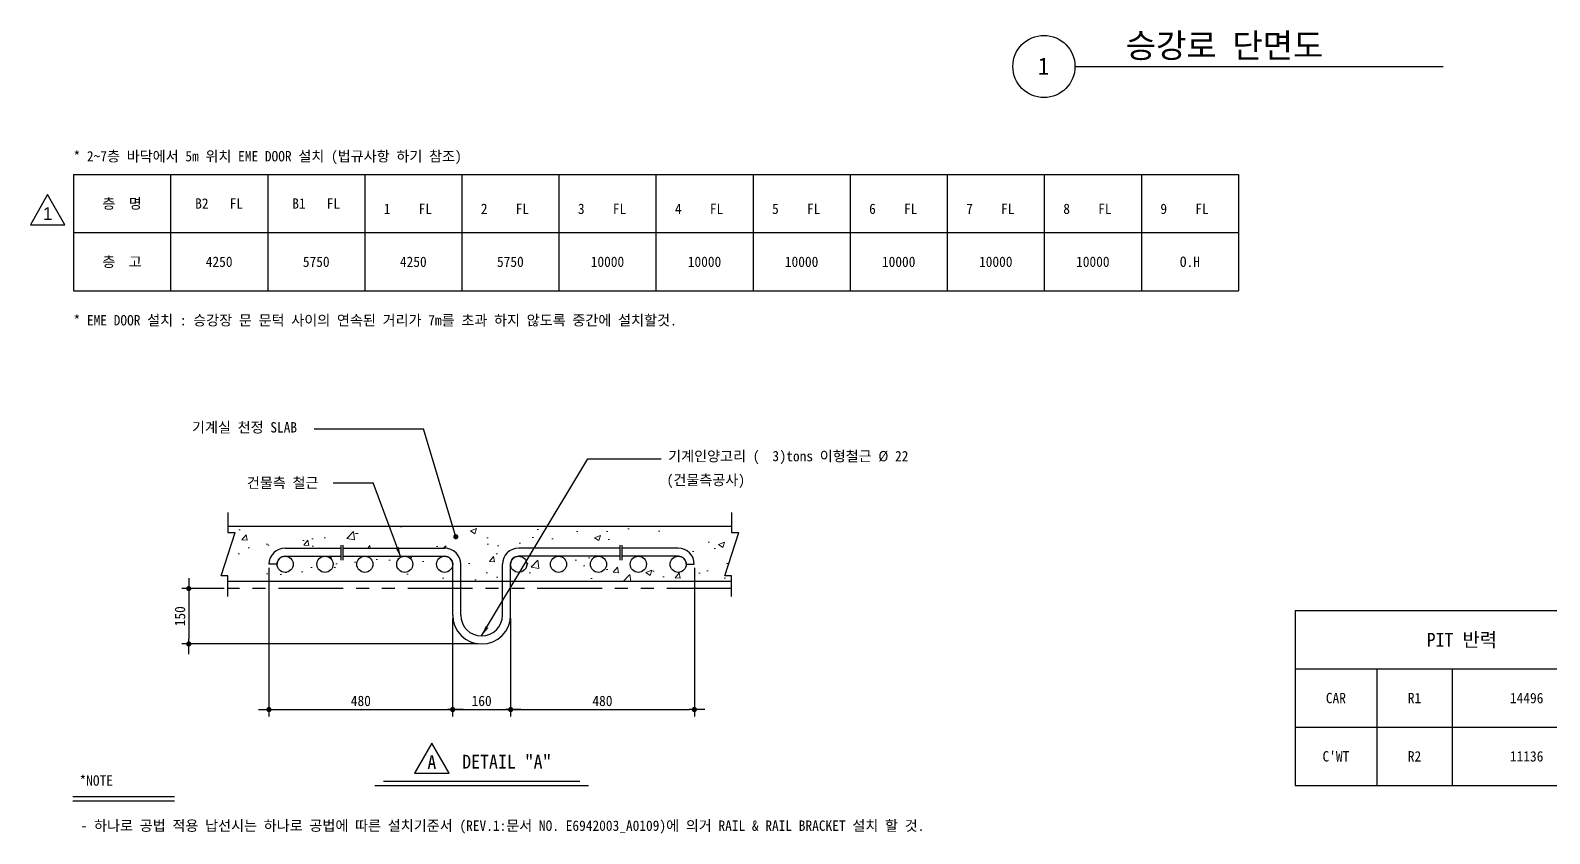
# Model space of a CAD drawing. Extents: x -9109 to 174251, y 57759 to 115528.
# Drawn here: x 144340 to 161947, y 57759 to 67064 of the extents above; entities that cross this region are included whole.
import ezdxf
from ezdxf.enums import TextEntityAlignment as Align

# ---------------------------------------------------------------- set-up
doc = ezdxf.new("R2010")
doc.units = 0
doc.header["$LTSCALE"] = 600
doc.header["$MEASUREMENT"] = 0
doc.linetypes.add('PHANTOM', pattern=[2.5, 1.25, -0.25, 0.25, -0.25, 0.25, -0.25])
doc.layers.get('0').update_dxf_attribs({"linetype": 'CONTINUOUS'})
for name, color, linetype in [('1', 3, 'CONTINUOUS'), ('4', 6, 'PHANTOM'), ('A-DIMS', 7, 'CONTINUOUS')]:
    doc.layers.add(name, color=color, linetype=linetype)
for name, color, linetype, lineweight in [('A-MKXS-LEAD', 7, 'CONTINUOUS', 25), ('A-XXXX-HATC', 8, 'CONTINUOUS', 18), ('A-XXXX-SYMB', 7, 'CONTINUOUS', 25), ('A-XXXX-TABL', 7, 'CONTINUOUS', 25), ('A-XXXX-TXT1', 3, 'CONTINUOUS', 25), ('A-XXXX-TXT2', 3, 'CONTINUOUS', 25)]:
    doc.layers.add(name, color=color, linetype=linetype, lineweight=lineweight)
doc.styles.add('HY울릉도L', font='')
doc.styles.add('OTIS', font='')
doc.styles.add('굴림', font='')
doc.styles.add('돋움', font='')
doc.styles.add('돋움체', font='')
doc.styles.get('HY울릉도L').set_extended_font_data('Dotum')
doc.styles.get('OTIS').set_extended_font_data('Dotum')
doc.styles.get('굴림').set_extended_font_data('Dotum')
doc.styles.get('돋움').set_extended_font_data('DotumChe')
doc.styles.get('돋움체').set_extended_font_data('DotumChe')
doc.dimstyles.new('CDIM', dxfattribs={"dimtxt": 3, "dimasz": 1.5, "dimexe": 2, "dimexo": 1, "dimgap": 1, "dimtad": 1, "dimdec": 0, "dimrnd": 0.5, "dimzin": 0, "dimdsep": 32, "dimlunit": 6, "dimtxsty": 'HY울릉도L', "dimblk1": '_CIDOT', "dimblk2": '_CIDOT', "dimsah": 1, "dimcen": 5.5, "dimclrd": 2, "dimclre": 2, "dimclrt": 7, "dimadec": 0, "dimazin": 0, "dimtfac": 1, "dimtdec": 0, "dimtix": 1, "dimtmove": 2, "dimatfit": 1, "dimldrblk": '_CIDOT', "dimfxl": 1, "dimtolj": 1, "dimtzin": 0, "dimlwd": -1, "dimarcsym": 0})
doc.dimstyles.new('OTIS', dxfattribs={"dimscale": 100, "dimtxt": 2.25, "dimasz": 2, "dimexe": 0.8, "dimexo": 0.8, "dimgap": 0.7, "dimtad": 1, "dimdsep": 46, "dimtxsty": '굴림', "dimblk": 'DOT', "dimcen": 0, "dimclrd": 3, "dimclre": 3, "dimclrt": 3, "dimadec": 0, "dimazin": 0, "dimtfac": 1, "dimtmove": 0, "dimatfit": 3, "dimfxl": 1, "dimtolj": 1, "dimarcsym": 0})

# ---------------------------------------------------------------- blocks, each defined once
blk = doc.blocks.new('_CIDOT')
at = {"color": 0, "linetype": 'ByBlock'}
blk.add_line((2, 0), (-1, 0), dxfattribs=at)
at = {"color": 0, "linetype": 'ByBlock', "const_width": 0.5}
blk.add_lwpolyline([(-0.25, 0, 1), (0.25, 0, 1)], format="xyb", close=True, dxfattribs=at)
blk = doc.blocks.new('*D1030')
at = {"layer": 'A-DIMS', "lineweight": -2, "transparency": 16777216}
for p, q in [((147105, 60839), (147105, 59116)), ((149234, 60252), (149234, 59116))]:
    blk.add_line(p, q, dxfattribs=at)
at = {"layer": 'A-DIMS', "transparency": 16777216}
blk.add_line((147165, 59196), (149174, 59196), dxfattribs=at)
at = {"layer": 'A-DIMS', "transparency": 16777216, "xscale": 60, "yscale": 60, "zscale": 60, "rotation": 180}
blk.add_blockref('_CIDOT', (147105, 59196), dxfattribs=at)
at = {"layer": 'A-DIMS', "transparency": 16777216, "xscale": 60, "yscale": 60, "zscale": 60}
blk.add_blockref('_CIDOT', (149234, 59196), dxfattribs=at)
at = {"layer": 'A-DIMS', "color": 3, "transparency": 16777216, "insert": (148170, 59296), "char_height": 120, "attachment_point": 5, "style": '돋움체'}
blk.add_mtext('\\A1;480', dxfattribs=at)
blk = doc.blocks.new('*D1031')
at = {"layer": 'A-DIMS', "lineweight": -2, "transparency": 16777216}
for p, q in [((149234, 60252), (149234, 59116)), ((149906, 60252), (149906, 59116))]:
    blk.add_line(p, q, dxfattribs=at)
at = {"layer": 'A-DIMS', "transparency": 16777216}
blk.add_line((149294, 59196), (149846, 59196), dxfattribs=at)
at = {"layer": 'A-DIMS', "transparency": 16777216, "xscale": 60, "yscale": 60, "zscale": 60, "rotation": 180}
blk.add_blockref('_CIDOT', (149234, 59196), dxfattribs=at)
at = {"layer": 'A-DIMS', "transparency": 16777216, "xscale": 60, "yscale": 60, "zscale": 60}
blk.add_blockref('_CIDOT', (149906, 59196), dxfattribs=at)
at = {"layer": 'A-DIMS', "color": 3, "transparency": 16777216, "insert": (149570, 59296), "char_height": 120, "attachment_point": 5, "style": '돋움체'}
blk.add_mtext('\\A1;160', dxfattribs=at)
blk = doc.blocks.new('*D1032')
at = {"layer": 'A-DIMS', "lineweight": -2, "transparency": 16777216}
for p, q in [((152035, 60839), (152035, 59116)), ((149906, 60252), (149906, 59116))]:
    blk.add_line(p, q, dxfattribs=at)
at = {"layer": 'A-DIMS', "transparency": 16777216}
blk.add_line((149966, 59196), (151975, 59196), dxfattribs=at)
at = {"layer": 'A-DIMS', "transparency": 16777216, "xscale": 60, "yscale": 60, "zscale": 60, "rotation": 180}
blk.add_blockref('_CIDOT', (149906, 59196), dxfattribs=at)
at = {"layer": 'A-DIMS', "transparency": 16777216, "xscale": 60, "yscale": 60, "zscale": 60}
blk.add_blockref('_CIDOT', (152035, 59196), dxfattribs=at)
at = {"layer": 'A-DIMS', "color": 3, "transparency": 16777216, "insert": (150970, 59296), "char_height": 120, "attachment_point": 5, "style": '돋움체'}
blk.add_mtext('\\A1;480', dxfattribs=at)
blk = doc.blocks.new('*D1033')
at = {"layer": 'A-DIMS', "lineweight": -2, "transparency": 16777216}
for p, q in [((146587, 60598), (146096, 60598)), ((149530, 59956), (146096, 59956))]:
    blk.add_line(p, q, dxfattribs=at)
at = {"layer": 'A-DIMS', "transparency": 16777216}
blk.add_line((146176, 60538), (146176, 60016), dxfattribs=at)
at = {"layer": 'A-DIMS', "transparency": 16777216, "xscale": 60, "yscale": 60, "zscale": 60}
for p, rotation in [((146176, 60598), 90), ((146176, 59956), 270)]:
    blk.add_blockref('_CIDOT', p, dxfattribs=dict(at, rotation=rotation))
at = {"layer": 'A-DIMS', "color": 3, "transparency": 16777216, "insert": (146075, 60277), "char_height": 120, "attachment_point": 5, "rotation": 90, "style": '돋움체'}
blk.add_mtext('\\A1;150', dxfattribs=at)

msp = doc.modelspace()

# ---------------------------------------------------------------- hatches: boundary and pattern name
at = {"layer": 'A-XXXX-HATC'}
h = msp.add_hatch(dxfattribs=at)
h.set_pattern_fill('AR-CONC', color=256, scale=100, style=0)
h.set_pattern_definition([(50, (0, 0), (717.2602, -62.7521), [75, -825]), (355, (0, 0), (-138.7513, 752.192), [60, -660]), (100.45144, (59.8, -5.2), (578.5088, 689.44), [63.7402, -701.142]), (46.1842, (0, 200), (1067.2413, -165.5193), [112.5, -1237.5]), (96.6356, (88.9, 186.2), (934.662, 974.1186), [95.61, -1051.714]), (351.1842, (0, 200), (934.662, 974.1186), [90, -990]), (21, (100, 150), (596.907, -402.6189), [75, -825]), (326, (100, 150), (243.3153, 725.15), [60, -660]), (71.45144, (149.74, 116.45), (840.2224, 322.5312), [63.7402, -701.142]), (37.5, (0, 0), (12.15986, 332.89385), [0, -652, 0, -670, 0, -662.5]), (7.5, (0, 0), (263.0695, 394.4117), [0, -382, 0, -637, 0, -252.5]), (327.5, (-223, 0), (533.82244, -22.55487), [0, -250, 0, -780, 0, -1035]), (317.5, (-323, 0), (583.1862, 100.105), [0, -325, 0, -518, 0, -735])])
h.paths.add_polyline_path([(146551.5, 60744.2), (146627.3, 60744.2), (146627.3, 60678.3), (149234.3, 60678.3), (149234.3, 60879.3, -1), (149047.3, 60879.3, -0.4142136), (149140.8, 60972.8), (148678.7, 60972.8, -0.4142136), (148772.2, 60879.3, -1), (148585.2, 60879.3, -0.4142136), (148678.7, 60972.8), (148216.5, 60972.8, -0.4142136), (148310, 60879.3, -1), (148123, 60879.3, -0.4142136), (148216.5, 60972.8), (147754.4, 60972.8, -0.4142136), (147847.9, 60879.3, -1), (147660.9, 60879.3, -0.4142136), (147754.4, 60972.8), (147292.3, 60972.8, -0.4142136), (147385.8, 60879.3, -1), (147198.8, 60879.3), (147105.3, 60879.3, -0.4142136), (147292.3, 61066.3), (149140.8, 61066.3, -0.4142136), (149327.8, 60879.3), (149327.8, 60678.3), (149812.3, 60678.3), (149812.3, 60879.3, -0.4142136), (149999.3, 61066.3), (151847.7, 61066.3, -0.4142136), (152034.7, 60879.3), (151941.2, 60879.3, -1), (151754.2, 60879.3, -0.4142136), (151847.7, 60972.8), (151385.6, 60972.8, -0.4142136), (151479.1, 60879.3, -1), (151292.1, 60879.3, -0.4142136), (151385.6, 60972.8), (150923.5, 60972.8, -0.4142136), (151017, 60879.3, -1), (150830, 60879.3, -0.4142136), (150923.5, 60972.8), (150461.4, 60972.8, -0.4142136), (150554.9, 60879.3, -1), (150367.9, 60879.3, -0.4142136), (150461.4, 60972.8), (149999.3, 60972.8, -0.4142136), (150092.8, 60879.3, -1), (149905.8, 60879.3), (149905.8, 60678.3), (152465.2, 60678.3), (152465.2, 60744.2), (152389.4, 60744.2), (152550.1, 61245.6), (152465.2, 61245.6), (152465.2, 61315.8), (149235.1, 61315.8), (149263.1, 61222.2, -0.5020779), (149295.3, 61198.2, -1), (149245.3, 61198.2, -0.3314888), (149263.1, 61222.2), (149235.1, 61315.8), (146627.3, 61315.8), (146627.3, 61245.6), (146712.1, 61245.6)])

# ---------------------------------------------------------------- linework, layer by layer
for p, q in [((152465.2, 61315.8), (146627.3, 61315.8)), ((152465.2, 60678.3), (146627.3, 60678.3))]:
    msp.add_line(p, q)
at = {"color": 4, "linetype": 'Continuous'}
for points in [[(144340.4, 64812.3), (144740.4, 64812.3), (144540.4, 65162.3), (144340.4, 64812.3)], [(148792.9, 58458.3), (149192.9, 58458.3), (148992.9, 58808.3), (148792.9, 58458.3)]]:
    msp.add_lwpolyline(points, dxfattribs=at)
at = {"layer": '1'}
for p, q in [((146627.3, 61480.6), (146627.3, 61245.6)), ((152465.2, 61480.6), (152465.2, 61245.6)), ((146551.5, 60744.2), (146712.1, 61245.6)), ((146627.3, 61245.6), (146712.1, 61245.6)), ((152389.4, 60744.2), (152550.1, 61245.6)), ((152465.2, 61245.6), (152550.1, 61245.6)), ((147292.3, 61066.3), (147941, 61066.3)), ((147292.3, 60972.8), (147941, 60972.8)), ((147964.6, 61066.3), (149140.8, 61066.3)), ((147964.6, 60972.8), (149140.8, 60972.8)), ((151175.5, 61066.3), (149999.3, 61066.3)), ((151175.5, 60972.8), (149999.3, 60972.8)), ((151847.7, 61066.3), (151199.1, 61066.3)), ((151847.7, 60972.8), (151199.1, 60972.8)), ((146627.3, 60744.2), (146551.5, 60744.2)), ((146627.3, 60505.3), (146627.3, 60744.2)), ((147198.8, 60879.3), (147105.3, 60879.3)), ((149234.3, 60291.5), (149234.3, 60879.3)), ((149327.8, 60291.5), (149327.8, 60879.3)), ((149812.3, 60291.5), (149812.3, 60879.3)), ((149905.8, 60291.5), (149905.8, 60879.3)), ((151941.2, 60879.3), (152034.7, 60879.3)), ((152465.2, 60744.2), (152389.4, 60744.2)), ((152465.2, 60505.3), (152465.2, 60744.2)), ((148331.6, 58317), (150808.4, 58317)), ((148431.6, 58367), (150708.4, 58367)), ((144832.9, 58188.4), (146009, 58188.4)), ((144832.9, 58138.4), (146009, 58138.4))]:
    msp.add_line(p, q, dxfattribs=at)
for centre in [(147292.3, 60879.3), (147754.4, 60879.3), (148216.5, 60879.3), (148678.7, 60879.3), (149140.8, 60879.3), (149999.3, 60879.3), (150461.4, 60879.3), (150923.5, 60879.3), (151385.6, 60879.3), (151847.7, 60879.3)]:
    msp.add_circle(centre, 93.5, dxfattribs=at)
for centre, radius, start, end in [((147292.3, 60879.3), 187, 90, 180), ((147292.3, 60879.3), 93.5, 90, 180), ((149140.8, 60879.3), 187, 0, 90), ((149140.8, 60879.3), 93.5, 0, 90), ((149999.3, 60879.3), 187, 90, 180), ((149999.3, 60879.3), 93.5, 90, 180), ((151847.7, 60879.3), 187, 0, 90), ((151847.7, 60879.3), 93.5, 0, 90), ((149570, 60291.5), 335.8, 180, 0), ((149570, 60291.5), 242.2, 180, 0)]:
    msp.add_arc(centre, radius, start, end, dxfattribs=at)
at = {"layer": '4'}
for p, q in [((147941, 60928.7), (147941, 61099)), ((147964.6, 60928.7), (147964.6, 61099)), ((151175.5, 60928.7), (151175.5, 61099)), ((151199.1, 60928.7), (151199.1, 61099)), ((152465.2, 60598.3), (146627.3, 60598.3))]:
    msp.add_line(p, q, dxfattribs=at)
at = {"layer": 'A-MKXS-LEAD'}
for p, q in [((147627.3, 62448.2), (148896.6, 62448.2)), ((149270.3, 61198.2), (148896.6, 62448.2)), ((150801.5, 62100.2), (151649.3, 62100.2)), ((147847.7, 61823.1), (148312.9, 61823.1))]:
    msp.add_line(p, q, dxfattribs=at)
at = {"layer": 'A-XXXX-SYMB'}
msp.add_line((156446.3, 66645.7), (160713.9, 66645.7), dxfattribs=at)
at = {"layer": 'A-XXXX-SYMB', "const_width": 30}
msp.add_lwpolyline([(149255.3, 61198.2, -1), (149285.3, 61198.2, -1)], format="xyb", close=True, dxfattribs=at)
at = {"layer": 'A-XXXX-SYMB'}
msp.add_circle((156086.3, 66645.7), 360, dxfattribs=at)
at = {"layer": 'A-XXXX-TABL'}
for p, q in [((144840.4, 65396.1), (144840.4, 64046.1)), ((144840.4, 65396.1), (145965.4, 65396.1)), ((145965.4, 65396.1), (158340.4, 65396.1)), ((145965.4, 65396.1), (145965.4, 64046.1)), ((147090.4, 65396.1), (147090.4, 64046.1)), ((148215.4, 65396.1), (148215.4, 64046.1)), ((149340.4, 65396.1), (149340.4, 64046.1)), ((150465.4, 65396.1), (150465.4, 64046.1)), ((151590.4, 65396.1), (151590.4, 64046.1)), ((152715.4, 65396.1), (152715.4, 64046.1)), ((153840.4, 65396.1), (153840.4, 64046.1)), ((154965.4, 65396.1), (154965.4, 64046.1)), ((156090.4, 65396.1), (156090.4, 64046.1)), ((157215.4, 65396.1), (157215.4, 64046.1)), ((158340.4, 65396.1), (158340.4, 64046.1)), ((144840.4, 64721.1), (145965.4, 64721.1)), ((145965.4, 64721.1), (158340.4, 64721.1)), ((144840.4, 64046.1), (145965.4, 64046.1)), ((145965.4, 64046.1), (158340.4, 64046.1)), ((158996, 60342), (162862.6, 60342)), ((158996, 60342), (158996, 58317)), ((158996, 59667), (162862.6, 59667)), ((159943.7, 59667), (159943.7, 58317)), ((160818.2, 59667), (160818.2, 58317)), ((158996, 58992), (162862.6, 58992)), ((158996, 58317), (162862.6, 58317))]:
    msp.add_line(p, q, dxfattribs=at)

# ---------------------------------------------------------------- texts
at = {"color": 4, "linetype": 'Continuous', "style": 'OTIS'}
msp.add_text('1', height=150, dxfattribs=at).set_placement((144540.4, 64940.8), align=Align.MIDDLE_CENTER)
at = {"layer": 'A-XXXX-TXT1', "style": '돋움체'}
msp.add_text('승강로 단면도', height=280, dxfattribs=at).set_placement((159324, 66663.8), align=Align.BOTTOM_RIGHT)
msp.add_text('1', height=200, dxfattribs=at).set_placement((156081.7, 66650), align=Align.MIDDLE)
at = {"layer": 'A-XXXX-TXT2', "style": '돋움체'}
for s, p in [('* 2~7층 바닥에서 5m 위치 EME DOOR 설치 (법규사항 하기 참조)', (144840.4, 65546.1)), ('1', (148435.7, 64937.1)), ('FL', (148840.2, 64937.1)), ('2', (149560.7, 64937.1)), ('FL', (149965.2, 64937.1)), ('3', (150685.7, 64937.1)), ('FL', (151090.2, 64937.1)), ('4', (151810.7, 64937.1)), ('FL', (152215.2, 64937.1)), ('5', (152935.7, 64937.1)), ('FL', (153340.2, 64937.1)), ('6', (154060.7, 64937.1)), ('FL', (154465.2, 64937.1)), ('7', (155185.7, 64937.1)), ('FL', (155590.2, 64937.1)), ('8', (156310.7, 64937.1)), ('FL', (156715.2, 64937.1)), ('9', (157435.7, 64937.1)), ('FL', (157840.2, 64937.1)), ('* EME DOOR 설치 : 승강장 문 문턱 사이의 연속된 거리가 7m를 초과 하지 않도록 중간에 설치할것.', (144840.4, 63646.1)), ('기계실 천정 SLAB', (146212.8, 62405.6)), ('기계인양고리 (   )tons 이형철근 %%C 22', (151731.4, 62071.8)), ('3', (152939, 62073.6)), ('건물측 철근', (146848.8, 61763)), ('(건물측공사)', (151713.9, 61795.4)), ('14496', (161486.8, 59269.6)), ('11136', (161486.8, 58594.6)), ('*NOTE', (144909.9, 58314.1)), ('- 하나로 공법 적용 납선시는 하나로 공법에 따른 설치기준서 (REV.1:문서 NO. E6942003_A0109)에 의거 RAIL & RAIL BRACKET 설치 할 것.', (144923, 57791.3))]:
    msp.add_text(s, height=120, dxfattribs=at).set_placement(p)
at = {"layer": 'A-XXXX-TXT2'}
for s, height, style, p in [('층  명', 120, '돋움체', (145402.9, 65058.6)), ('B2', 120, '돋움체', (146327.9, 65058.6)), ('FL', 120, '돋움체', (146727.9, 65058.6)), ('B1', 120, '돋움체', (147452.9, 65058.6)), ('FL', 120, '돋움체', (147852.9, 65058.6)), ('층  고', 120, '돋움체', (145402.9, 64383.6)), ('4250', 120, '돋움체', (146527.9, 64383.6)), ('5750', 120, '돋움체', (147652.9, 64383.6)), ('4250', 120, '돋움체', (148777.9, 64383.6)), ('5750', 120, '돋움체', (149902.9, 64383.6)), ('10000', 120, '돋움체', (151027.9, 64383.6)), ('10000', 120, '돋움체', (152152.9, 64383.6)), ('10000', 120, '돋움체', (153277.9, 64383.6)), ('10000', 120, '돋움체', (154402.9, 64383.6)), ('10000', 120, '돋움체', (155527.9, 64383.6)), ('10000', 120, '돋움체', (156652.9, 64383.6)), ('O.H', 120, '돋움체', (157777.9, 64383.6)), ('PIT 반력', 160, '돋움', (160929.3, 60004.5)), ('CAR', 120, '돋움체', (159469.8, 59329.5)), ('R1', 120, '돋움체', (160381, 59329.5)), ('A', 160, '돋움', (148992.9, 58586.8)), ("C'WT", 120, '돋움체', (159469.8, 58654.5)), ('R2', 120, '돋움체', (160381, 58654.5))]:
    msp.add_text(s, height=height, dxfattribs=dict(at, style=style)).set_placement(p, align=Align.MIDDLE_CENTER)
at = {"layer": 'A-XXXX-TXT2', "style": '돋움'}
msp.add_text('DETAIL "A"', height=160, dxfattribs=at).set_placement((149862, 58512.2), align=Align.CENTER)

# ---------------------------------------------------------------- dimensions: what is measured, and where the dimension line sits
at = {"layer": 'A-DIMS'}
for base, p1, p2, text, picture, middle in [((149234.3, 59195.7), (147105.3, 60879.3), (149234.3, 60291.5), '480', '*D1030', (148169.8, 59295.8)), ((152034.7, 59195.7), (149905.8, 60291.5), (152034.7, 60879.3), '480', '*D1032', (150970.3, 59295.8)), ((149905.8, 59195.7), (149234.3, 60291.5), (149905.8, 60291.5), '160', '*D1031', (149570, 59295.8))]:
    dim = msp.add_linear_dim(base=base, p1=p1, p2=p2, text=text, dimstyle='CDIM', override={"dimscale": 40, "dimtxsty": '돋움체', "dimclrd": 256, "dimclre": 256, "dimclrt": 3}, dxfattribs=at)
    dim.commit()
    dim.dimension.update_dxf_attribs({"geometry": picture, "text_midpoint": middle})
dim = msp.add_linear_dim(base=(146175.5, 59955.8), p1=(146627.3, 60598.3), p2=(149570, 59955.8), angle=90, text='150', dimstyle='CDIM', override={"dimscale": 40, "dimtxsty": '돋움체', "dimclrd": 256, "dimclre": 256, "dimclrt": 3}, dxfattribs=at)
dim.commit()
dim.dimension.update_dxf_attribs({"geometry": '*D1033', "text_midpoint": (146075.5, 60277)})

# ---------------------------------------------------------------- leaders
at = {"layer": 'A-MKXS-LEAD'}
for points in [[(149570, 60049.3), (150801.5, 62100.2)], [(148632.7, 60960.8), (148312.9, 61823.1)]]:
    msp.add_leader(points, dimstyle='OTIS', override={"dimscale": 40, "dimasz": 3, "dimtad": 0, "dimtxsty": 'OTIS', "dimclrd": 256, "dimatfit": 0}, dxfattribs=at)

doc.saveas('drawing.dxf')
